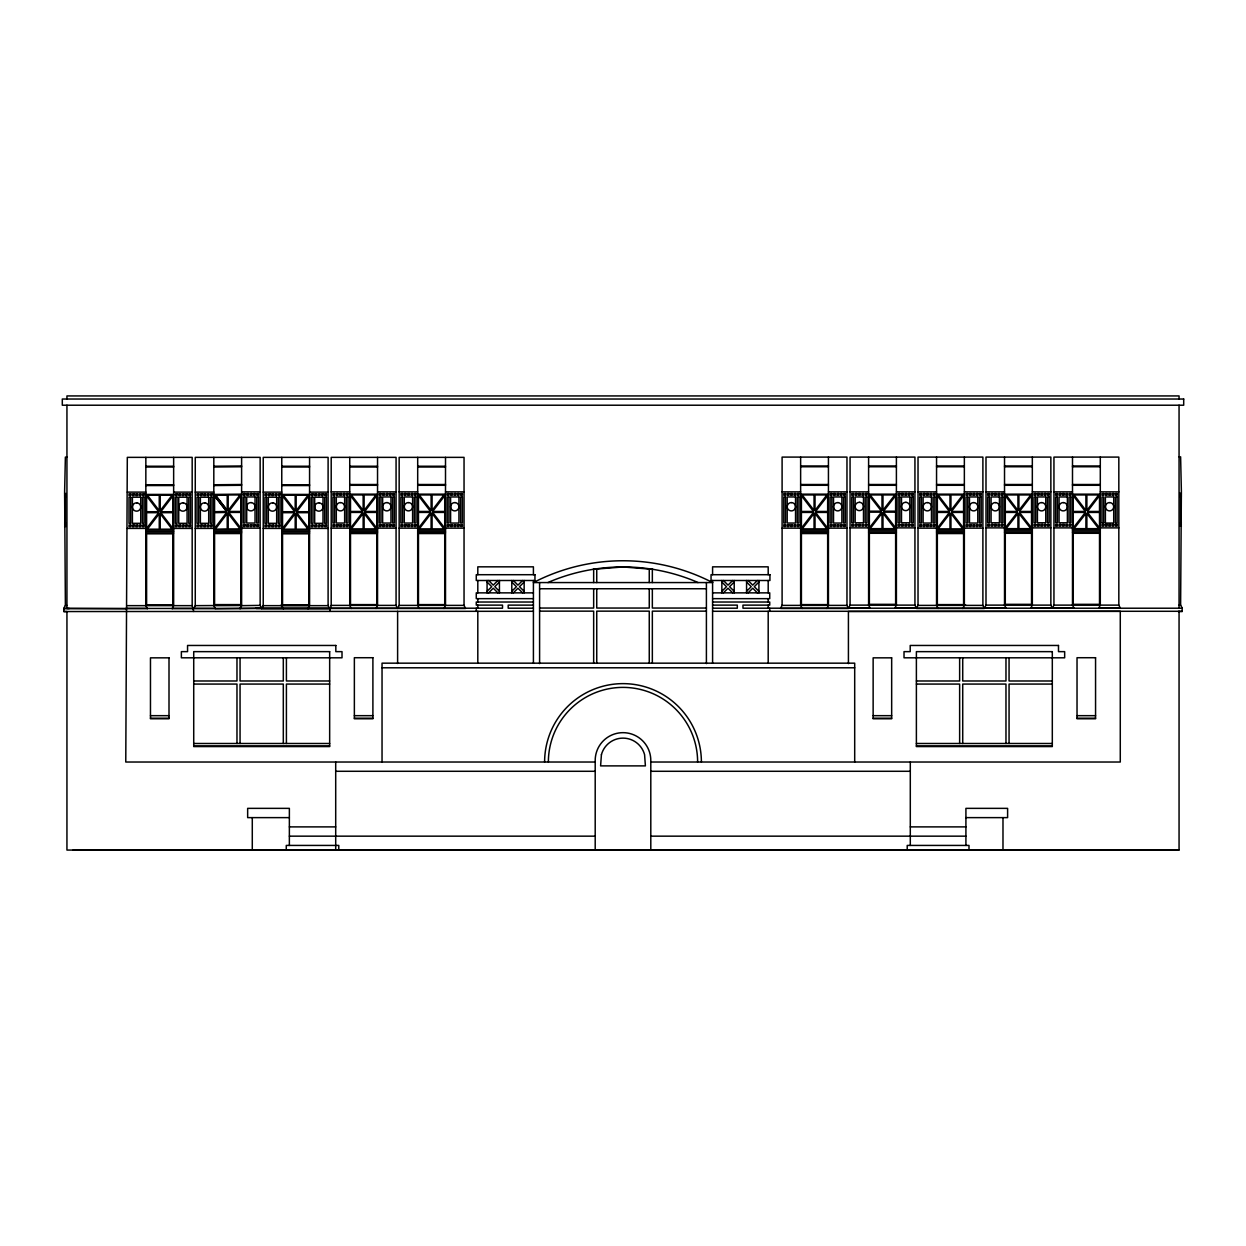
<?xml version="1.0" encoding="UTF-8"?>
<svg xmlns="http://www.w3.org/2000/svg" width="1246" height="1246" viewBox="0 0 1246 1246"><rect width="100%" height="100%" fill="white"/><g stroke="black" fill="none" stroke-linecap="round" stroke-linejoin="round"><path stroke-width="1.5" d="M595.199 762.022L125.768 762.022L127.31 457.36L192.18 457.36L192.18 605.649L193.722 611.475M172.104 608.733L173.646 605.649L173.646 457.36M193.722 608.733L195.264 605.649L195.264 457.36L260.149 457.36L260.149 605.385L261.691 608.469L63.842 608.469L125.768 608.733M213.814 605.385L241.615 605.385L240.057 608.733L241.615 605.649L241.615 457.36M261.691 608.469L263.233 605.385M263.233 605.649L328.103 605.649L328.103 457.36L263.233 457.36L263.233 605.649L261.691 608.733L329.66 608.733L328.103 605.385M308.027 608.733L309.569 605.649L309.569 457.36M256.287 608.469L465.583 608.469L464.042 605.385L464.042 457.36L399.156 457.36L399.156 605.385L397.614 608.469L396.072 605.385L396.072 457.36L331.202 457.36L331.202 605.385L329.66 611.397M375.996 608.469L377.538 605.385L377.538 457.36M443.95 608.469L445.507 605.385L445.507 457.36M782.099 605.12L780.557 608.469L848.51 608.469L846.968 605.385L846.968 457.095L782.099 457.095L782.099 605.385L846.968 605.385M826.892 608.469L828.434 605.385L828.434 457.095M848.51 608.204L850.068 605.12L850.068 457.095L914.938 457.095L914.938 605.12L916.48 608.204M894.862 608.204L896.404 605.12L896.404 457.095M918.022 605.12L916.48 608.469L984.449 608.469L982.892 605.385L982.892 457.095L918.022 457.095L918.022 605.385L982.892 605.385M962.815 608.469L964.357 605.385L964.357 457.095M984.449 608.204L985.991 605.12L985.991 457.095L1050.861 457.095L1050.861 605.12L1052.403 608.204L1053.945 605.12L1053.945 457.095L1118.83 457.095L1118.83 605.12L1120.372 608.204M1030.785 608.204L1032.327 605.12L1032.327 457.095M1098.738 608.204L1100.296 605.12L1100.296 457.095M66.941 457.095L65.384 457.095L64.621 491.859L65.384 605.385L63.842 608.204L63.842 611.552L66.941 611.552L66.941 850.068L1179.059 850.068L1179.059 611.288M487.077 591.305L491.703 586.679L487.077 582.038M497.886 580.496L493.245 585.137L488.619 580.496M488.619 592.862L493.245 588.221L497.886 592.862M499.428 582.038L494.802 586.679L499.428 591.305M511.795 591.305L516.42 586.679L511.795 582.038M522.604 580.496L517.962 585.137L513.336 580.496M513.336 592.862L517.962 588.221L522.604 592.862M524.145 582.038L519.504 586.679L524.145 591.305M721.855 591.305L726.496 586.679L721.855 582.038M732.664 580.496L728.038 585.137L723.396 580.496M723.396 592.862L728.038 588.221L732.664 592.862M734.206 582.038L729.58 586.679L734.206 591.305M746.572 591.305L751.198 586.679L746.572 582.038M757.381 580.496L752.755 585.137L748.114 580.496M748.114 592.862L752.755 588.221L757.381 592.862M758.923 582.038L754.297 586.679L758.923 591.305M547.991 582.567L549.86 581.695A188.738 188.738 0 0 1 696.14 581.695L698.009 582.567M593.08 569.344L623 566.946L652.92 569.344M215.356 495.207L227.224 494.942L227.224 510.408L215.356 495.207L227.224 494.942M226.647 511.452L214.577 511.717L214.577 495.706L226.647 511.452L214.577 495.97M241.615 605.649L260.149 605.385M240.198 608.469L261.551 608.204M213.814 466.238L241.615 465.973M213.814 467.016L241.615 466.752M213.814 484.772L241.615 484.507M213.814 485.551L241.615 485.286M213.814 494.428L241.615 494.164M213.814 529.955L241.615 529.69M213.814 531.497L241.615 531.232M213.814 533.054L241.615 532.79L213.814 532.79M241.615 605.385L195.264 605.649M240.057 608.469L215.356 608.733L213.814 605.649L213.814 457.36M437.642 850.068L1179.059 849.803M1179.059 456.846L1180.616 456.846L1181.379 491.609L1180.616 605.135L1182.158 607.955L1182.158 611.552L1178.264 611.552M800.633 465.973L828.434 465.973M868.602 465.973L896.404 465.973M936.556 465.973L964.357 465.973M1004.525 465.973L1032.327 465.973M1072.495 465.973L1100.296 465.973M145.844 466.238L173.646 466.238M281.767 466.238L309.569 466.238M349.737 466.238L377.538 466.238M417.69 466.238L445.507 466.238M800.633 466.752L828.434 466.752M868.602 466.752L896.404 466.752M936.556 466.752L964.357 466.752M1004.525 466.752L1032.327 466.752M1072.495 466.752L1100.296 466.752M145.844 467.016L173.646 467.016M281.767 467.016L309.569 467.016M349.737 467.016L377.538 467.016M417.69 467.016L445.507 467.016M349.737 484.507L377.538 484.507M417.69 484.507L445.507 484.507M800.633 484.507L828.434 484.507M868.602 484.507L896.404 484.507M936.556 484.507L964.357 484.507M1004.525 484.507L1032.327 484.507M1072.495 484.507L1100.296 484.507M145.844 484.772L173.646 484.772M281.767 484.772L309.569 484.772M349.737 485.286L377.538 485.286M417.69 485.286L445.507 485.286M800.633 485.286L828.434 485.286M868.602 485.286L896.404 485.286M936.556 485.286L964.357 485.286M1004.525 485.286L1032.327 485.286M1072.495 485.286L1100.296 485.286M145.844 485.551L173.646 485.551M281.767 485.551L309.569 485.551M241.615 491.859L260.149 491.859M331.202 491.859L349.737 491.859M377.538 491.859L396.072 491.859M399.156 491.859L417.69 491.859M445.507 491.859L464.042 491.859M782.099 491.859L800.633 491.859M828.434 491.859L846.968 491.859M850.068 491.859L868.602 491.859M896.404 491.859L914.938 491.859M918.022 491.859L936.556 491.859M964.357 491.859L982.892 491.859M985.991 491.859L1004.525 491.859M1032.327 491.859L1050.861 491.859M1053.945 491.859L1072.495 491.859M1100.296 491.859L1118.83 491.859M127.31 492.123L145.844 492.123M173.646 492.123L192.18 492.123M195.264 492.123L213.814 492.123M263.233 492.123L281.767 492.123M309.569 492.123L328.103 492.123M64.621 493.556L66.163 493.556M1179.837 493.307L1181.379 493.307M349.737 494.164L377.538 494.164M417.69 494.164L445.507 494.164M800.633 494.164L828.434 494.164M868.602 494.164L896.404 494.164M936.556 494.164L964.357 494.164M1004.525 494.164L1032.327 494.164M1072.495 494.164L1100.296 494.164M145.844 494.428L173.646 494.428M281.767 494.428L309.569 494.428M1179.837 495.005L1181.379 495.005M64.621 495.254L66.163 495.254M1179.837 496.702L1181.379 496.702M64.621 496.952L66.163 496.952M1101.994 522.79L1103.691 523.055L1103.691 496.952L1101.994 496.952L1101.994 522.79L1103.691 522.79M1179.837 522.806L1181.379 522.806M64.621 523.055L66.163 523.055M1179.837 524.504L1181.379 524.504M64.621 524.753L66.163 524.753M1179.837 526.201L1181.379 526.201M64.621 526.451L66.163 526.451M850.068 527.883L868.602 527.883M896.404 527.883L914.938 527.883M985.991 527.883L1004.525 527.883M1032.327 527.883L1050.861 527.883M1053.945 527.883L1072.495 527.883M1100.296 527.883L1118.83 527.883M241.615 528.148L260.149 528.148M331.202 528.148L349.737 528.148M377.538 528.148L396.072 528.148M399.156 528.148L417.69 528.148M445.507 528.148L464.042 528.148M782.099 528.148L800.633 528.148M828.434 528.148L846.968 528.148M918.022 528.148L936.556 528.148M964.357 528.148L982.892 528.148M127.31 528.413L145.844 528.413M173.646 528.413L192.18 528.413M195.264 528.413L213.814 528.413M263.233 528.413L281.767 528.413M309.569 528.413L328.103 528.413M868.602 529.425L896.404 529.425M1004.525 529.425L1032.327 529.425M1072.495 529.425L1100.296 529.425M349.737 529.69L377.538 529.69M417.69 529.69L445.507 529.69M800.633 529.69L828.434 529.69M936.556 529.69L964.357 529.69M145.844 529.955L173.646 529.955M281.767 529.955L309.569 529.955M868.602 530.967L896.404 530.967M1004.525 530.967L1032.327 530.967M1072.495 530.967L1100.296 530.967M349.737 531.232L377.538 531.232M417.69 531.232L445.507 531.232M800.633 531.232L828.434 531.232M936.556 531.232L964.357 531.232M145.844 531.497L173.646 531.497M281.767 531.497L309.569 531.497M868.602 532.525L896.404 532.525M1004.525 532.525L1032.327 532.525M1072.495 532.525L1100.296 532.525M349.737 532.79L377.538 532.79M417.69 532.79L445.507 532.79M800.633 532.79L828.434 532.79M936.556 532.79L964.357 532.79M145.844 533.054L173.646 533.054M281.767 533.054L309.569 533.054M539.596 588.751L706.404 588.751M533.413 592.862L476.268 592.862L476.268 598.656L533.413 598.656M712.587 592.862L769.732 592.862L769.732 598.656L712.587 598.656M533.413 602.02L476.268 602.02L476.268 605.12L502.512 605.12L502.512 608.204L255.726 608.204M712.587 602.02L769.732 602.02L769.732 605.12L742.974 605.12L742.974 608.204L1182.158 608.219M533.413 605.12L508.197 605.12L508.197 608.204L533.413 608.204M712.587 605.12L737.305 605.12L737.305 608.204L712.587 608.204M850.068 605.12L914.938 605.12M937.101 605.12L965.728 605.12M985.991 605.12L1050.861 605.12M1053.945 605.12L1118.83 605.12M1179.059 605.135L1180.616 605.135M65.384 605.385L66.941 605.385M280.412 605.385L309.024 605.385M331.202 605.385L396.072 605.385M399.156 605.385L464.042 605.385M127.31 605.649L192.18 605.649M848.651 607.939L870.004 607.939M894.986 607.939L916.34 607.939M984.574 607.939L1005.943 607.939M1030.909 607.939L1052.278 607.939M1052.543 607.939L1073.896 607.939M1098.879 607.939L1120.232 607.939M539.596 608.048L593.657 608.048L593.657 588.751M706.404 608.048L652.343 608.048L652.343 588.751M125.893 608.469L147.262 608.469M172.228 608.469L215.215 608.469M539.596 611.147L593.657 611.147L593.657 663.277M706.404 611.147L652.343 611.147L652.343 663.277M63.842 611.552L533.413 611.288M712.587 611.288L1182.158 611.288M382.039 667.794L854.694 667.794M193.722 680.986L236.974 680.986L236.974 657.81M329.66 680.986L286.409 680.986L286.409 657.81M916.386 680.986L959.638 680.986L959.638 657.81M1052.309 680.986L1009.058 680.986L1009.058 657.81M193.722 684.07L236.974 684.07L236.974 743.488M329.66 684.07L286.409 684.07L286.409 743.488M916.386 684.07L959.638 684.07L959.638 743.488M1052.309 684.07L1009.058 684.07L1009.058 743.488M150.47 715.671L169.004 715.671M354.362 715.671L372.897 715.671M873.135 715.671L891.669 715.671M1077.027 715.671L1095.561 715.671M150.47 718.194L169.004 718.194M354.362 718.194L372.897 718.194M873.135 718.194L891.669 718.194M1077.027 718.194L1095.561 718.194M193.722 743.488L329.66 743.488M916.386 743.488L1052.309 743.488M193.722 745.996L329.66 745.996M916.386 745.996L1052.309 745.996M650.801 762.022L1120.279 762.022L1120.279 611.35L848.417 611.521L848.417 663.62M335.704 771.29L595.199 771.29M650.801 771.29L910.296 771.29M289.368 817.625L247.658 817.625L247.658 808.358L289.368 808.358L289.368 845.427M965.915 817.625L1007.609 817.625L1007.609 808.358L965.915 808.358L965.915 845.427M289.368 826.892L335.704 826.892M910.296 826.892L965.915 826.892M289.368 836.159L595.199 836.159M650.801 836.159L965.915 836.159M73.109 850.068L595.199 849.803M69.293 608.5L66.941 608.469L66.941 405.215M215.356 494.942L227.224 510.408M1074.036 608.204L1072.495 605.12L1072.495 457.095M1006.067 608.204L1004.525 605.12L1004.525 457.095M938.098 608.469L936.556 605.385L936.556 457.095M870.144 608.204L868.602 605.12L868.602 457.095M802.175 608.469L800.633 605.385L800.633 457.095M419.248 608.469L417.69 605.385L417.69 457.36M351.279 608.469L349.737 605.385L349.737 457.36M283.309 608.733L281.767 605.649L281.767 457.36M147.386 608.733L145.844 605.649L145.844 457.36M1180.616 496.702L1180.616 522.806M1179.059 399.031L1179.059 395.932L66.941 395.932L66.941 399.031M1179.059 405.215L1179.059 608.219M1005.974 657.81L1005.974 680.986L962.722 680.986L962.722 657.81M1005.974 743.488L1005.974 684.07L962.722 684.07L962.722 743.488M1002.983 817.625L1002.983 849.803M968.999 849.803L968.999 845.427L907.213 845.427L907.213 849.803M910.296 762.022L910.296 845.427M854.694 762.022L854.694 663.168L382.039 663.168L382.039 762.022M769.732 608.204L769.732 611.288M768.19 574.702L768.19 566.837L712.587 566.837L712.587 574.702M768.19 580.496L768.19 592.862M768.19 598.656L768.19 602.02M768.19 605.12L768.19 608.204M768.19 611.288L768.19 663.355M758.923 580.496L758.923 592.862M746.572 580.496L746.572 592.862M734.206 580.496L734.206 592.862M721.855 580.496L721.855 592.862M712.587 580.496L712.587 663.355M706.404 582.567L706.404 663.604M652.343 569.266L652.343 582.567M650.801 850.068L650.801 760.465A27.801 27.801 0 0 0 623 732.664A27.801 27.801 0 0 0 595.199 760.465L595.199 850.068M649.259 568.892L649.259 582.567M649.259 588.751L649.259 608.048L596.741 608.048L596.741 588.751M649.259 663.277L649.259 611.147L596.741 611.147L596.741 663.277M596.741 568.892L596.741 582.567M593.657 569.266L593.657 582.567M539.596 582.567L539.596 663.604M533.413 574.702L533.413 566.837L477.81 566.837L477.81 574.702M533.413 580.496L533.413 663.355M524.145 580.496L524.145 592.862M511.795 580.496L511.795 592.862M499.428 580.496L499.428 592.862M487.077 580.496L487.077 592.862M477.81 580.496L477.81 592.862M477.81 598.656L477.81 602.02M477.81 605.12L477.81 608.204M477.81 611.288L477.81 663.355M476.268 608.204L476.268 611.288M397.614 611.35L397.614 663.495M338.787 850.068L338.787 845.427L286.269 845.427L286.269 850.068M335.704 762.022L335.704 850.068M283.309 657.81L283.309 680.986L240.057 680.986L240.057 657.81M283.309 743.488L283.309 684.07L240.057 684.07L240.057 743.488M252.284 817.625L252.284 850.068M65.384 496.952L65.384 523.055M548.38 762.022A74.62 74.62 0 0 1 623 687.387A74.62 74.62 0 0 1 697.62 762.022M544.611 762.022A78.389 78.389 0 0 1 623 683.633A78.389 78.389 0 0 1 701.389 762.022M601.413 754.687L600.603 765.885L645.397 765.885L644.587 754.687A22.35 22.35 0 0 0 601.413 754.687M227.224 513.445L215.356 529.192L227.224 528.927L227.224 513.445M226.647 512.418L214.577 528.413L214.577 512.682L226.647 512.418M158.694 512.682L146.607 528.413L146.607 512.682L158.694 512.682M172.104 495.207L160.22 510.673L160.22 495.207L172.104 495.207M159.254 513.71L147.386 529.192L159.254 529.192L159.254 513.71M172.867 495.97L160.796 511.717L172.867 511.717L172.867 495.97M240.057 494.942L228.189 510.408L228.189 494.942L240.057 494.942M240.836 495.706L228.766 511.452L240.836 511.452L240.836 495.706M294.617 512.682L282.546 528.413L282.546 512.682L294.617 512.682M308.027 495.207L296.159 510.673L296.159 495.207L308.027 495.207M295.193 513.71L283.309 529.192L295.193 529.192L295.193 513.71M308.806 495.97L296.719 511.717L308.806 511.717L308.806 495.97M362.586 512.418L350.5 528.148L350.5 512.418L362.586 512.418M375.996 494.942L364.112 510.408L364.112 494.942L375.996 494.942M363.147 513.445L351.279 528.927L363.147 528.927L363.147 513.445M376.759 495.706L364.689 511.452L376.759 511.452L376.759 495.706M430.54 512.418L418.469 528.148L418.469 512.418L430.54 512.418M443.95 494.942L432.082 510.408L432.082 494.942L443.95 494.942M431.116 513.445L419.248 528.927L431.116 528.927L431.116 513.445M444.729 495.706L432.658 511.452L444.729 511.452L444.729 495.706M813.482 512.418L801.412 528.148L801.412 512.418L813.482 512.418M826.892 494.942L815.024 510.408L815.024 494.942L826.892 494.942M814.059 513.445L802.175 528.927L814.059 528.927L814.059 513.445M827.656 495.706L815.585 511.452L827.656 511.452L827.656 495.706M881.452 512.153L869.365 527.883L869.365 512.153L881.452 512.153M882.012 513.181L870.144 528.662L882.012 528.662L882.012 513.181M949.405 512.418L937.335 528.148L937.335 512.418L949.405 512.418M962.815 494.942L950.947 510.408L950.947 494.942L962.815 494.942M949.982 513.445L938.098 528.927L949.982 528.927L949.982 513.445M963.594 495.706L951.508 511.452L963.594 511.452L963.594 495.706M1030.785 494.942L1018.901 510.408L1018.901 494.942L1030.785 494.942M1031.548 495.706L1019.477 511.452L1031.548 511.452L1031.548 495.706M1098.738 494.942L1086.87 510.408L1086.87 494.942L1098.738 494.942M1099.517 495.706L1087.447 511.452L1099.517 511.452L1099.517 495.706M894.862 494.942L882.978 510.144L882.978 494.942L894.862 494.942M895.625 495.706L883.554 511.187L895.625 511.187L895.625 495.706M1017.375 512.418L1005.288 527.883L1005.288 512.418L1017.375 512.418M1017.935 513.445L1006.067 528.662L1017.935 528.662L1017.935 513.445M1085.328 512.418L1073.258 527.883L1073.258 512.418L1085.328 512.418M1085.905 513.445L1074.036 528.662L1085.905 528.662L1085.905 513.445M136.858 502.854L135.767 502.932A4.159 4.159 0 0 0 132.434 506.717L132.497 507.807A4.159 4.159 0 0 0 136.297 511.14L137.372 511.078A4.159 4.159 0 0 0 140.72 507.278L140.642 506.203A4.159 4.159 0 0 0 136.858 502.854M183.193 502.854L182.118 502.932A4.159 4.159 0 0 0 178.77 506.717L178.848 507.807A4.159 4.159 0 0 0 182.632 511.14L183.707 511.078A4.159 4.159 0 0 0 187.056 507.278L186.993 506.203A4.159 4.159 0 0 0 183.193 502.854M204.811 502.854L203.737 502.932A4.159 4.159 0 0 0 200.404 506.717L200.466 507.807A4.159 4.159 0 0 0 204.251 511.14L205.341 511.078A4.159 4.159 0 0 0 208.674 507.278L208.612 506.203A4.159 4.159 0 0 0 204.811 502.854M251.162 502.59L250.072 502.668A4.159 4.159 0 0 0 246.739 506.452L246.801 507.543A4.159 4.159 0 0 0 250.602 510.876L251.676 510.813A4.159 4.159 0 0 0 255.025 507.013L254.947 505.938A4.159 4.159 0 0 0 251.162 502.59M272.781 502.854L271.706 502.932A4.159 4.159 0 0 0 268.357 506.717L268.435 507.807A4.159 4.159 0 0 0 272.22 511.14L273.31 511.078A4.159 4.159 0 0 0 276.643 507.278L276.581 506.203A4.159 4.159 0 0 0 272.781 502.854M319.116 502.854L318.041 502.932A4.159 4.159 0 0 0 314.693 506.717L314.771 507.807A4.159 4.159 0 0 0 318.555 511.14L319.646 511.078A4.159 4.159 0 0 0 322.979 507.278L322.916 506.203A4.159 4.159 0 0 0 319.116 502.854M340.75 502.59L339.66 502.668A4.159 4.159 0 0 0 336.327 506.452L336.389 507.543A4.159 4.159 0 0 0 340.189 510.876L341.264 510.813A4.159 4.159 0 0 0 344.612 507.013L344.535 505.938A4.159 4.159 0 0 0 340.75 502.59M387.085 502.59L386.011 502.668A4.159 4.159 0 0 0 382.662 506.452L382.724 507.543A4.159 4.159 0 0 0 386.525 510.876L387.599 510.813A4.159 4.159 0 0 0 390.948 507.013L390.87 505.938A4.159 4.159 0 0 0 387.085 502.59M408.704 502.59L407.629 502.668A4.159 4.159 0 0 0 404.28 506.452L404.358 507.543A4.159 4.159 0 0 0 408.143 510.876L409.233 510.813A4.159 4.159 0 0 0 412.566 507.013L412.504 505.938A4.159 4.159 0 0 0 408.704 502.59M455.055 502.59L453.965 502.668A4.159 4.159 0 0 0 450.631 506.452L450.694 507.543A4.159 4.159 0 0 0 454.494 510.876L455.569 510.813A4.159 4.159 0 0 0 458.917 507.013L458.84 505.938A4.159 4.159 0 0 0 455.055 502.59M791.646 502.59L790.556 502.668A4.159 4.159 0 0 0 787.223 506.452L787.285 507.543A4.159 4.159 0 0 0 791.085 510.876L792.16 510.813A4.159 4.159 0 0 0 795.509 507.013L795.431 505.938A4.159 4.159 0 0 0 791.646 502.59M837.982 502.59L836.907 502.668A4.159 4.159 0 0 0 833.558 506.452L833.636 507.543A4.159 4.159 0 0 0 837.421 510.876L838.511 510.813A4.159 4.159 0 0 0 841.844 507.013L841.782 505.938A4.159 4.159 0 0 0 837.982 502.59M859.615 502.325L858.525 502.403A4.159 4.159 0 0 0 855.192 506.188L855.254 507.278A4.159 4.159 0 0 0 859.055 510.611L860.129 510.549A4.159 4.159 0 0 0 863.462 506.748L863.4 505.674A4.159 4.159 0 0 0 859.615 502.325M905.951 502.325L904.861 502.403A4.159 4.159 0 0 0 901.528 506.188L901.59 507.278A4.159 4.159 0 0 0 905.39 510.611L906.465 510.549A4.159 4.159 0 0 0 909.814 506.748L909.736 505.674A4.159 4.159 0 0 0 905.951 502.325M927.569 502.59L926.494 502.668A4.159 4.159 0 0 0 923.146 506.452L923.224 507.543A4.159 4.159 0 0 0 927.008 510.876L928.099 510.813A4.159 4.159 0 0 0 931.432 507.013L931.369 505.938A4.159 4.159 0 0 0 927.569 502.59M973.905 502.59L972.83 502.668A4.159 4.159 0 0 0 969.481 506.452L969.559 507.543A4.159 4.159 0 0 0 973.344 510.876L974.434 510.813A4.159 4.159 0 0 0 977.767 507.013L977.705 505.938A4.159 4.159 0 0 0 973.905 502.59M995.538 502.59L994.448 502.668A4.159 4.159 0 0 0 991.115 506.452L991.177 507.543A4.159 4.159 0 0 0 994.978 510.876L996.052 510.813A4.159 4.159 0 0 0 999.401 507.013L999.323 505.938A4.159 4.159 0 0 0 995.538 502.59M1041.874 502.59L1040.799 502.668A4.159 4.159 0 0 0 1037.451 506.452L1037.529 507.543A4.159 4.159 0 0 0 1041.313 510.876L1042.388 510.813A4.159 4.159 0 0 0 1045.737 507.013L1045.674 505.938A4.159 4.159 0 0 0 1041.874 502.59M1063.492 502.59L1062.417 502.668A4.159 4.159 0 0 0 1059.084 506.452L1059.147 507.543A4.159 4.159 0 0 0 1062.931 510.876L1064.022 510.813A4.159 4.159 0 0 0 1067.355 507.013L1067.292 505.938A4.159 4.159 0 0 0 1063.492 502.59M1109.843 502.59L1108.753 502.668A4.159 4.159 0 0 0 1105.42 506.452L1105.482 507.543A4.159 4.159 0 0 0 1109.283 510.876L1110.357 510.813A4.159 4.159 0 0 0 1113.706 507.013L1113.628 505.938A4.159 4.159 0 0 0 1109.843 502.59M1183.7 399.031L62.3 399.031L62.3 405.215L1183.7 405.215L1183.7 399.031M245.01 493.556L243.313 493.556L243.313 495.254L245.01 495.254L245.01 493.556M248.406 493.556L246.708 493.556L246.708 495.254L248.406 495.254L248.406 493.556M251.801 493.556L250.103 493.556L250.103 495.254L251.801 495.254L251.801 493.556M255.041 493.556L253.499 493.556L253.499 495.254L255.041 495.254L255.041 493.556M258.452 493.556L256.754 493.556L256.754 495.254L258.452 495.254L258.452 493.556M334.598 493.556L332.9 493.556L332.9 495.254L334.598 495.254L334.598 493.556M337.993 493.556L336.295 493.556L336.295 495.254L337.993 495.254L337.993 493.556M341.388 493.556L339.691 493.556L339.691 495.254L341.388 495.254L341.388 493.556M344.644 493.556L343.086 493.556L343.086 495.254L344.644 495.254L344.644 493.556M348.039 493.556L346.341 493.556L346.341 495.254L348.039 495.254L348.039 493.556M380.933 493.556L379.236 493.556L379.236 495.254L380.933 495.254L380.933 493.556M384.329 493.556L382.631 493.556L382.631 495.254L384.329 495.254L384.329 493.556M387.724 493.556L386.026 493.556L386.026 495.254L387.724 495.254L387.724 493.556M390.979 493.556L389.437 493.556L389.437 495.254L390.979 495.254L390.979 493.556M394.375 493.556L392.677 493.556L392.677 495.254L394.375 495.254L394.375 493.556M402.567 493.556L400.854 493.556L400.854 495.254L402.567 495.254L402.567 493.556M405.962 493.556L404.265 493.556L404.265 495.254L405.962 495.254L405.962 493.556M409.358 493.556L407.66 493.556L407.66 495.254L409.358 495.254L409.358 493.556M412.597 493.556L411.055 493.556L411.055 495.254L412.597 495.254L412.597 493.556M415.993 493.556L414.295 493.556L414.295 495.254L415.993 495.254L415.993 493.556M448.903 493.556L447.205 493.556L447.205 495.254L448.903 495.254L448.903 493.556M452.298 493.556L450.6 493.556L450.6 495.254L452.298 495.254L452.298 493.556M455.693 493.556L453.996 493.556L453.996 495.254L455.693 495.254L455.693 493.556M458.933 493.556L457.391 493.556L457.391 495.254L458.933 495.254L458.933 493.556M462.344 493.556L460.631 493.556L460.631 495.254L462.344 495.254L462.344 493.556M785.494 493.556L783.796 493.556L783.796 495.254L785.494 495.254L785.494 493.556M788.889 493.556L787.192 493.556L787.192 495.254L788.889 495.254L788.889 493.556M792.285 493.556L790.587 493.556L790.587 495.254L792.285 495.254L792.285 493.556M795.54 493.556L793.998 493.556L793.998 495.254L795.54 495.254L795.54 493.556M798.935 493.556L797.238 493.556L797.238 495.254L798.935 495.254L798.935 493.556M831.83 493.556L830.132 493.556L830.132 495.254L831.83 495.254L831.83 493.556M835.225 493.556L833.527 493.556L833.527 495.254L835.225 495.254L835.225 493.556M838.636 493.556L836.938 493.556L836.938 495.254L838.636 495.254L838.636 493.556M841.875 493.556L840.334 493.556L840.334 495.254L841.875 495.254L841.875 493.556M845.271 493.556L843.573 493.556L843.573 495.254L845.271 495.254L845.271 493.556M853.463 493.556L851.766 493.556L851.766 495.254L853.463 495.254L853.463 493.556M856.859 493.556L855.161 493.556L855.161 495.254L856.859 495.254L856.859 493.556M860.254 493.556L858.556 493.556L858.556 495.254L860.254 495.254L860.254 493.556M863.494 493.556L861.952 493.556L861.952 495.254L863.494 495.254L863.494 493.556M866.905 493.556L865.191 493.556L865.191 495.254L866.905 495.254L866.905 493.556M899.799 493.556L898.101 493.556L898.101 495.254L899.799 495.254L899.799 493.556M903.194 493.556L901.497 493.556L901.497 495.254L903.194 495.254L903.194 493.556M906.59 493.556L904.892 493.556L904.892 495.254L906.59 495.254L906.59 493.556M909.845 493.556L908.287 493.556L908.287 495.254L909.845 495.254L909.845 493.556M913.24 493.556L911.542 493.556L911.542 495.254L913.24 495.254L913.24 493.556M921.417 493.556L919.719 493.556L919.719 495.254L921.417 495.254L921.417 493.556M924.828 493.556L923.115 493.556L923.115 495.254L924.828 495.254L924.828 493.556M928.223 493.556L926.526 493.556L926.526 495.254L928.223 495.254L928.223 493.556M931.463 493.556L929.921 493.556L929.921 495.254L931.463 495.254L931.463 493.556M934.858 493.556L933.161 493.556L933.161 495.254L934.858 495.254L934.858 493.556M967.768 493.556L966.055 493.556L966.055 495.254L967.768 495.254L967.768 493.556M971.164 493.556L969.466 493.556L969.466 495.254L971.164 495.254L971.164 493.556M974.559 493.556L972.861 493.556L972.861 495.254L974.559 495.254L974.559 493.556M977.798 493.556L976.257 493.556L976.257 495.254L977.798 495.254L977.798 493.556M981.194 493.556L979.496 493.556L979.496 495.254L981.194 495.254L981.194 493.556M989.386 493.556L987.689 493.556L987.689 495.254L989.386 495.254L989.386 493.556M992.782 493.556L991.084 493.556L991.084 495.254L992.782 495.254L992.782 493.556M996.177 493.556L994.479 493.556L994.479 495.254L996.177 495.254L996.177 493.556M999.432 493.556L997.875 493.556L997.875 495.254L999.432 495.254L999.432 493.556M1002.828 493.556L1001.13 493.556L1001.13 495.254L1002.828 495.254L1002.828 493.556M1035.722 493.556L1034.024 493.556L1034.024 495.254L1035.722 495.254L1035.722 493.556M1039.117 493.556L1037.42 493.556L1037.42 495.254L1039.117 495.254L1039.117 493.556M1042.528 493.556L1040.815 493.556L1040.815 495.254L1042.528 495.254L1042.528 493.556M1045.768 493.556L1044.226 493.556L1044.226 495.254L1045.768 495.254L1045.768 493.556M1049.163 493.556L1047.465 493.556L1047.465 495.254L1049.163 495.254L1049.163 493.556M1057.356 493.556L1055.658 493.556L1055.658 495.254L1057.356 495.254L1057.356 493.556M1060.751 493.556L1059.053 493.556L1059.053 495.254L1060.751 495.254L1060.751 493.556M1064.146 493.556L1062.449 493.556L1062.449 495.254L1064.146 495.254L1064.146 493.556M1067.386 493.556L1065.844 493.556L1065.844 495.254L1067.386 495.254L1067.386 493.556M1070.781 493.556L1069.084 493.556L1069.084 495.254L1070.781 495.254L1070.781 493.556M1103.691 493.556L1101.994 493.556L1101.994 495.254L1103.691 495.254L1103.691 493.556M1107.087 493.556L1105.389 493.556L1105.389 495.254L1107.087 495.254L1107.087 493.556M1110.482 493.556L1108.784 493.556L1108.784 495.254L1110.482 495.254L1110.482 493.556M1113.722 493.556L1112.18 493.556L1112.18 495.254L1113.722 495.254L1113.722 493.556M1117.132 493.556L1115.435 493.556L1115.435 495.254L1117.132 495.254L1117.132 493.556M130.705 493.821L129.008 493.821L129.008 495.519L130.705 495.519L130.705 493.821M134.101 493.821L132.403 493.821L132.403 495.519L134.101 495.519L134.101 493.821M137.496 493.821L135.798 493.821L135.798 495.519L137.496 495.519L137.496 493.821M140.751 493.821L139.194 493.821L139.194 495.519L140.751 495.519L140.751 493.821M144.147 493.821L142.449 493.821L142.449 495.519L144.147 495.519L144.147 493.821M177.041 493.821L175.343 493.821L175.343 495.519L177.041 495.519L177.041 493.821M180.436 493.821L178.739 493.821L178.739 495.519L180.436 495.519L180.436 493.821M183.847 493.821L182.134 493.821L182.134 495.519L183.847 495.519L183.847 493.821M187.087 493.821L185.545 493.821L185.545 495.519L187.087 495.519L187.087 493.821M190.482 493.821L188.785 493.821L188.785 495.519L190.482 495.519L190.482 493.821M198.675 493.821L196.977 493.821L196.977 495.519L198.675 495.519L198.675 493.821M202.07 493.821L200.372 493.821L200.372 495.519L202.07 495.519L202.07 493.821M205.465 493.821L203.768 493.821L203.768 495.519L205.465 495.519L205.465 493.821M208.705 493.821L207.163 493.821L207.163 495.519L208.705 495.519L208.705 493.821M212.1 493.821L210.403 493.821L210.403 495.519L212.1 495.519L212.1 493.821M266.628 493.821L264.931 493.821L264.931 495.519L266.628 495.519L266.628 493.821M270.024 493.821L268.326 493.821L268.326 495.519L270.024 495.519L270.024 493.821M273.435 493.821L271.737 493.821L271.737 495.519L273.435 495.519L273.435 493.821M276.674 493.821L275.132 493.821L275.132 495.519L276.674 495.519L276.674 493.821M280.07 493.821L278.372 493.821L278.372 495.519L280.07 495.519L280.07 493.821M312.964 493.821L311.266 493.821L311.266 495.519L312.964 495.519L312.964 493.821M316.375 493.821L314.677 493.821L314.677 495.519L316.375 495.519L316.375 493.821M319.77 493.821L318.073 493.821L318.073 495.519L319.77 495.519L319.77 493.821M323.01 493.821L321.468 493.821L321.468 495.519L323.01 495.519L323.01 493.821M326.405 493.821L324.708 493.821L324.708 495.519L326.405 495.519L326.405 493.821M363.147 494.942L351.279 494.942L363.147 510.408L363.147 494.942M431.116 494.942L419.248 494.942L431.116 510.408L431.116 494.942M814.059 494.942L802.175 494.942L814.059 510.408L814.059 494.942M882.012 494.942L870.144 494.942L882.012 510.144L882.012 494.942M949.982 494.942L938.098 494.942L949.982 510.408L949.982 494.942M1017.935 494.942L1006.067 494.942L1017.935 510.408L1017.935 494.942M1085.905 494.942L1074.036 494.942L1085.905 510.408L1085.905 494.942M159.254 495.207L147.386 495.207L159.254 510.673L159.254 495.207M295.193 495.207L283.309 495.207L295.193 510.673L295.193 495.207M245.01 496.952L243.313 496.952L243.313 523.055L245.01 523.055L245.01 496.952M255.041 496.952L246.708 496.952L246.708 523.055L255.041 523.055L255.041 496.952M258.452 496.952L256.754 496.952L256.754 523.055L258.452 523.055L258.452 496.952M334.598 496.952L332.9 496.952L332.9 523.055L334.598 523.055L334.598 496.952M344.644 496.952L336.295 496.952L336.295 523.055L344.644 523.055L344.644 496.952M348.039 496.952L346.341 496.952L346.341 523.055L348.039 523.055L348.039 496.952M380.933 496.952L379.236 496.952L379.236 523.055L380.933 523.055L380.933 496.952M390.979 496.952L382.631 496.952L382.631 523.055L390.979 523.055L390.979 496.952M394.375 496.952L392.677 496.952L392.677 523.055L394.375 523.055L394.375 496.952M402.567 496.952L400.854 496.952L400.854 523.055L402.567 523.055L402.567 496.952M412.597 496.952L404.265 496.952L404.265 523.055L412.597 523.055L412.597 496.952M415.993 496.952L414.295 496.952L414.295 523.055L415.993 523.055L415.993 496.952M448.903 496.952L447.205 496.952L447.205 523.055L448.903 523.055L448.903 496.952M458.933 496.952L450.6 496.952L450.6 523.055L458.933 523.055L458.933 496.952M462.344 496.952L460.631 496.952L460.631 523.055L462.344 523.055L462.344 496.952M785.494 496.952L783.796 496.952L783.796 523.055L785.494 523.055L785.494 496.952M795.54 496.952L787.192 496.952L787.192 523.055L795.54 523.055L795.54 496.952M798.935 496.952L797.238 496.952L797.238 523.055L798.935 523.055L798.935 496.952M831.83 496.952L830.132 496.952L830.132 523.055L831.83 523.055L831.83 496.952M841.875 496.952L833.527 496.952L833.527 523.055L841.875 523.055L841.875 496.952M845.271 496.952L843.573 496.952L843.573 523.055L845.271 523.055L845.271 496.952M853.463 496.952L851.766 496.952L851.766 522.79L853.463 522.79L853.463 496.952M863.494 496.952L855.161 496.952L855.161 522.79L863.494 522.79L863.494 496.952M866.905 496.952L865.191 496.952L865.191 522.79L866.905 522.79L866.905 496.952M899.799 496.952L898.101 496.952L898.101 522.79L899.799 522.79L899.799 496.952M909.845 496.952L901.497 496.952L901.497 522.79L909.845 522.79L909.845 496.952M913.24 496.952L911.542 496.952L911.542 522.79L913.24 522.79L913.24 496.952M921.417 496.952L919.719 496.952L919.719 523.055L921.417 523.055L921.417 496.952M931.463 496.952L923.115 496.952L923.115 523.055L931.463 523.055L931.463 496.952M934.858 496.952L933.161 496.952L933.161 523.055L934.858 523.055L934.858 496.952M967.768 496.952L966.055 496.952L966.055 523.055L967.768 523.055L967.768 496.952M977.798 496.952L969.466 496.952L969.466 523.055L977.798 523.055L977.798 496.952M981.194 496.952L979.496 496.952L979.496 523.055L981.194 523.055L981.194 496.952M989.386 496.952L987.689 496.952L987.689 522.79L989.386 522.79L989.386 496.952M999.432 496.952L991.084 496.952L991.084 522.79L999.432 522.79L999.432 496.952M1002.828 496.952L1001.13 496.952L1001.13 522.79L1002.828 522.79L1002.828 496.952M1035.722 496.952L1034.024 496.952L1034.024 522.79L1035.722 522.79L1035.722 496.952M1045.768 496.952L1037.42 496.952L1037.42 522.79L1045.768 522.79L1045.768 496.952M1049.163 496.952L1047.465 496.952L1047.465 522.79L1049.163 522.79L1049.163 496.952M1057.356 496.952L1055.658 496.952L1055.658 522.79L1057.356 522.79L1057.356 496.952M1067.386 496.952L1059.053 496.952L1059.053 522.79L1067.386 522.79L1067.386 496.952M1070.781 496.952L1069.084 496.952L1069.084 522.79L1070.781 522.79L1070.781 496.952M1113.722 496.952L1105.389 496.952L1105.389 523.055L1113.722 523.055L1113.722 496.952M1117.132 496.952L1115.435 496.952L1115.435 523.055L1117.132 523.055L1117.132 496.952M130.705 497.216L129.008 497.216L129.008 523.32L130.705 523.32L130.705 497.216M140.751 497.216L132.403 497.216L132.403 523.32L140.751 523.32L140.751 497.216M144.147 497.216L142.449 497.216L142.449 523.32L144.147 523.32L144.147 497.216M177.041 497.216L175.343 497.216L175.343 523.32L177.041 523.32L177.041 497.216M187.087 497.216L178.739 497.216L178.739 523.32L187.087 523.32L187.087 497.216M190.482 497.216L188.785 497.216L188.785 523.32L190.482 523.32L190.482 497.216M198.675 497.216L196.977 497.216L196.977 523.32L198.675 523.32L198.675 497.216M208.705 497.216L200.372 497.216L200.372 523.32L208.705 523.32L208.705 497.216M212.1 497.216L210.403 497.216L210.403 523.32L212.1 523.32L212.1 497.216M266.628 497.216L264.931 497.216L264.931 523.32L266.628 523.32L266.628 497.216M276.674 497.216L268.326 497.216L268.326 523.32L276.674 523.32L276.674 497.216M280.07 497.216L278.372 497.216L278.372 523.32L280.07 523.32L280.07 497.216M312.964 497.216L311.266 497.216L311.266 523.32L312.964 523.32L312.964 497.216M323.01 497.216L314.677 497.216L314.677 523.32L323.01 523.32L323.01 497.216M326.405 497.216L324.708 497.216L324.708 523.32L326.405 523.32L326.405 497.216M881.452 511.187L869.365 511.187L869.365 495.706L881.452 511.187M362.586 511.452L350.5 511.452L350.5 495.706L362.586 511.452M430.54 511.452L418.469 511.452L418.469 495.706L430.54 511.452M813.482 511.452L801.412 511.452L801.412 495.706L813.482 511.452M949.405 511.452L937.335 511.452L937.335 495.706L949.405 511.452M1017.375 511.452L1005.288 511.452L1005.288 495.706L1017.375 511.452M1085.328 511.452L1073.258 511.452L1073.258 495.706L1085.328 511.452M158.694 511.717L146.607 511.717L146.607 495.97L158.694 511.717M294.617 511.717L282.546 511.717L282.546 495.97L294.617 511.717M895.625 512.153L883.554 512.153L895.625 527.883L895.625 512.153M240.836 512.418L228.766 512.418L240.836 528.148L240.836 512.418M376.759 512.418L364.689 512.418L376.759 528.148L376.759 512.418M444.729 512.418L432.658 512.418L444.729 528.148L444.729 512.418M827.656 512.418L815.585 512.418L827.656 528.148L827.656 512.418M963.594 512.418L951.508 512.418L963.594 528.148L963.594 512.418M1031.548 512.418L1019.477 512.418L1031.548 527.883L1031.548 512.418M1099.517 512.418L1087.447 512.418L1099.517 527.883L1099.517 512.418M172.867 512.682L160.796 512.682L172.867 528.413L172.867 512.682M308.806 512.682L296.719 512.682L308.806 528.413L308.806 512.682M853.463 524.488L851.766 524.488L851.766 526.186L853.463 526.186L853.463 524.488M856.859 524.488L855.161 524.488L855.161 526.186L856.859 526.186L856.859 524.488M860.254 524.488L858.556 524.488L858.556 526.186L860.254 526.186L860.254 524.488M863.494 524.488L861.952 524.488L861.952 526.186L863.494 526.186L863.494 524.488M866.905 524.488L865.191 524.488L865.191 526.186L866.905 526.186L866.905 524.488M899.799 524.488L898.101 524.488L898.101 526.186L899.799 526.186L899.799 524.488M903.194 524.488L901.497 524.488L901.497 526.186L903.194 526.186L903.194 524.488M906.59 524.488L904.892 524.488L904.892 526.186L906.59 526.186L906.59 524.488M909.845 524.488L908.287 524.488L908.287 526.186L909.845 526.186L909.845 524.488M913.24 524.488L911.542 524.488L911.542 526.186L913.24 526.186L913.24 524.488M989.386 524.488L987.689 524.488L987.689 526.186L989.386 526.186L989.386 524.488M992.782 524.488L991.084 524.488L991.084 526.186L992.782 526.186L992.782 524.488M996.177 524.488L994.479 524.488L994.479 526.186L996.177 526.186L996.177 524.488M999.432 524.488L997.875 524.488L997.875 526.186L999.432 526.186L999.432 524.488M1002.828 524.488L1001.13 524.488L1001.13 526.186L1002.828 526.186L1002.828 524.488M1035.722 524.488L1034.024 524.488L1034.024 526.186L1035.722 526.186L1035.722 524.488M1039.117 524.488L1037.42 524.488L1037.42 526.186L1039.117 526.186L1039.117 524.488M1042.528 524.488L1040.815 524.488L1040.815 526.186L1042.528 526.186L1042.528 524.488M1045.768 524.488L1044.226 524.488L1044.226 526.186L1045.768 526.186L1045.768 524.488M1049.163 524.488L1047.465 524.488L1047.465 526.186L1049.163 526.186L1049.163 524.488M1057.356 524.488L1055.658 524.488L1055.658 526.186L1057.356 526.186L1057.356 524.488M1060.751 524.488L1059.053 524.488L1059.053 526.186L1060.751 526.186L1060.751 524.488M1064.146 524.488L1062.449 524.488L1062.449 526.186L1064.146 526.186L1064.146 524.488M1067.386 524.488L1065.844 524.488L1065.844 526.186L1067.386 526.186L1067.386 524.488M1070.781 524.488L1069.084 524.488L1069.084 526.186L1070.781 526.186L1070.781 524.488M1103.691 524.488L1101.994 524.488L1101.994 526.186L1103.691 526.186L1103.691 524.488M1107.087 524.488L1105.389 524.488L1105.389 526.186L1107.087 526.186L1107.087 524.488M1110.482 524.488L1108.784 524.488L1108.784 526.186L1110.482 526.186L1110.482 524.488M1113.722 524.488L1112.18 524.488L1112.18 526.186L1113.722 526.186L1113.722 524.488M1117.132 524.488L1115.435 524.488L1115.435 526.186L1117.132 526.186L1117.132 524.488M245.01 524.753L243.313 524.753L243.313 526.451L245.01 526.451L245.01 524.753M248.406 524.753L246.708 524.753L246.708 526.451L248.406 526.451L248.406 524.753M251.801 524.753L250.103 524.753L250.103 526.451L251.801 526.451L251.801 524.753M255.041 524.753L253.499 524.753L253.499 526.451L255.041 526.451L255.041 524.753M258.452 524.753L256.754 524.753L256.754 526.451L258.452 526.451L258.452 524.753M334.598 524.753L332.9 524.753L332.9 526.451L334.598 526.451L334.598 524.753M337.993 524.753L336.295 524.753L336.295 526.451L337.993 526.451L337.993 524.753M341.388 524.753L339.691 524.753L339.691 526.451L341.388 526.451L341.388 524.753M344.644 524.753L343.086 524.753L343.086 526.451L344.644 526.451L344.644 524.753M348.039 524.753L346.341 524.753L346.341 526.451L348.039 526.451L348.039 524.753M380.933 524.753L379.236 524.753L379.236 526.451L380.933 526.451L380.933 524.753M384.329 524.753L382.631 524.753L382.631 526.451L384.329 526.451L384.329 524.753M387.724 524.753L386.026 524.753L386.026 526.451L387.724 526.451L387.724 524.753M390.979 524.753L389.437 524.753L389.437 526.451L390.979 526.451L390.979 524.753M394.375 524.753L392.677 524.753L392.677 526.451L394.375 526.451L394.375 524.753M402.567 524.753L400.854 524.753L400.854 526.451L402.567 526.451L402.567 524.753M405.962 524.753L404.265 524.753L404.265 526.451L405.962 526.451L405.962 524.753M409.358 524.753L407.66 524.753L407.66 526.451L409.358 526.451L409.358 524.753M412.597 524.753L411.055 524.753L411.055 526.451L412.597 526.451L412.597 524.753M415.993 524.753L414.295 524.753L414.295 526.451L415.993 526.451L415.993 524.753M448.903 524.753L447.205 524.753L447.205 526.451L448.903 526.451L448.903 524.753M452.298 524.753L450.6 524.753L450.6 526.451L452.298 526.451L452.298 524.753M455.693 524.753L453.996 524.753L453.996 526.451L455.693 526.451L455.693 524.753M458.933 524.753L457.391 524.753L457.391 526.451L458.933 526.451L458.933 524.753M462.344 524.753L460.631 524.753L460.631 526.451L462.344 526.451L462.344 524.753M785.494 524.753L783.796 524.753L783.796 526.451L785.494 526.451L785.494 524.753M788.889 524.753L787.192 524.753L787.192 526.451L788.889 526.451L788.889 524.753M792.285 524.753L790.587 524.753L790.587 526.451L792.285 526.451L792.285 524.753M795.54 524.753L793.998 524.753L793.998 526.451L795.54 526.451L795.54 524.753M798.935 524.753L797.238 524.753L797.238 526.451L798.935 526.451L798.935 524.753M831.83 524.753L830.132 524.753L830.132 526.451L831.83 526.451L831.83 524.753M835.225 524.753L833.527 524.753L833.527 526.451L835.225 526.451L835.225 524.753M838.636 524.753L836.938 524.753L836.938 526.451L838.636 526.451L838.636 524.753M841.875 524.753L840.334 524.753L840.334 526.451L841.875 526.451L841.875 524.753M845.271 524.753L843.573 524.753L843.573 526.451L845.271 526.451L845.271 524.753M921.417 524.753L919.719 524.753L919.719 526.451L921.417 526.451L921.417 524.753M924.828 524.753L923.115 524.753L923.115 526.451L924.828 526.451L924.828 524.753M928.223 524.753L926.526 524.753L926.526 526.451L928.223 526.451L928.223 524.753M931.463 524.753L929.921 524.753L929.921 526.451L931.463 526.451L931.463 524.753M934.858 524.753L933.161 524.753L933.161 526.451L934.858 526.451L934.858 524.753M967.768 524.753L966.055 524.753L966.055 526.451L967.768 526.451L967.768 524.753M971.164 524.753L969.466 524.753L969.466 526.451L971.164 526.451L971.164 524.753M974.559 524.753L972.861 524.753L972.861 526.451L974.559 526.451L974.559 524.753M977.798 524.753L976.257 524.753L976.257 526.451L977.798 526.451L977.798 524.753M981.194 524.753L979.496 524.753L979.496 526.451L981.194 526.451L981.194 524.753M130.705 525.018L129.008 525.018L129.008 526.715L130.705 526.715L130.705 525.018M134.101 525.018L132.403 525.018L132.403 526.715L134.101 526.715L134.101 525.018M137.496 525.018L135.798 525.018L135.798 526.715L137.496 526.715L137.496 525.018M140.751 525.018L139.194 525.018L139.194 526.715L140.751 526.715L140.751 525.018M144.147 525.018L142.449 525.018L142.449 526.715L144.147 526.715L144.147 525.018M177.041 525.018L175.343 525.018L175.343 526.715L177.041 526.715L177.041 525.018M180.436 525.018L178.739 525.018L178.739 526.715L180.436 526.715L180.436 525.018M183.847 525.018L182.134 525.018L182.134 526.715L183.847 526.715L183.847 525.018M187.087 525.018L185.545 525.018L185.545 526.715L187.087 526.715L187.087 525.018M190.482 525.018L188.785 525.018L188.785 526.715L190.482 526.715L190.482 525.018M198.675 525.018L196.977 525.018L196.977 526.715L198.675 526.715L198.675 525.018M202.07 525.018L200.372 525.018L200.372 526.715L202.07 526.715L202.07 525.018M205.465 525.018L203.768 525.018L203.768 526.715L205.465 526.715L205.465 525.018M208.705 525.018L207.163 525.018L207.163 526.715L208.705 526.715L208.705 525.018M212.1 525.018L210.403 525.018L210.403 526.715L212.1 526.715L212.1 525.018M266.628 525.018L264.931 525.018L264.931 526.715L266.628 526.715L266.628 525.018M270.024 525.018L268.326 525.018L268.326 526.715L270.024 526.715L270.024 525.018M273.435 525.018L271.737 525.018L271.737 526.715L273.435 526.715L273.435 525.018M276.674 525.018L275.132 525.018L275.132 526.715L276.674 526.715L276.674 525.018M280.07 525.018L278.372 525.018L278.372 526.715L280.07 526.715L280.07 525.018M312.964 525.018L311.266 525.018L311.266 526.715L312.964 526.715L312.964 525.018M316.375 525.018L314.677 525.018L314.677 526.715L316.375 526.715L316.375 525.018M319.77 525.018L318.073 525.018L318.073 526.715L319.77 526.715L319.77 525.018M323.01 525.018L321.468 525.018L321.468 526.715L323.01 526.715L323.01 525.018M326.405 525.018L324.708 525.018L324.708 526.715L326.405 526.715L326.405 525.018M894.862 528.662L882.978 528.662L882.978 513.181L894.862 528.662M1030.785 528.662L1018.901 528.662L1018.901 513.445L1030.785 528.662M1098.738 528.662L1086.87 528.662L1086.87 513.445L1098.738 528.662M240.057 528.927L228.189 528.927L228.189 513.445L240.057 528.927M375.996 528.927L364.112 528.927L364.112 513.445L375.996 528.927M443.95 528.927L432.082 528.927L432.082 513.445L443.95 528.927M826.892 528.927L815.024 528.927L815.024 513.445L826.892 528.927M962.815 528.927L950.947 528.927L950.947 513.445L962.815 528.927M172.104 529.192L160.22 529.192L160.22 513.71L172.104 529.192M308.027 529.192L296.159 529.192L296.159 513.71L308.027 529.192M895.625 533.288L869.365 533.288L869.365 604.341L895.625 604.341L895.625 533.288M1031.548 533.288L1005.288 533.288L1005.288 604.341L1031.548 604.341L1031.548 533.288M1099.517 533.288L1073.258 533.288L1073.258 604.341L1099.517 604.341L1099.517 533.288M240.836 533.553L214.577 533.553L214.577 604.606L240.836 604.606L240.836 533.553M376.759 533.553L350.5 533.553L350.5 604.606L376.759 604.606L376.759 533.553M444.729 533.553L418.469 533.553L418.469 604.606L444.729 604.606L444.729 533.553M827.656 533.553L801.412 533.553L801.412 604.606L827.656 604.606L827.656 533.553M963.594 533.553L937.335 533.553L937.335 604.606L963.594 604.606L963.594 533.553M172.867 533.818L146.607 533.818L146.607 604.871L172.867 604.871L172.867 533.818M308.806 533.818L282.546 533.818L282.546 604.871L308.806 604.871L308.806 533.818M534.955 574.702L476.268 574.702L476.268 580.496L534.955 580.496L534.955 574.702M769.935 574.702L711.045 574.702L711.045 580.496L769.935 580.496L769.935 574.702M712.587 582.567L533.413 582.567A194.921 194.921 0 0 1 712.587 582.567M335.828 645.459L187.554 645.459L187.554 651.642L181.371 651.642L181.371 657.81L342.011 657.81L342.011 651.642L335.828 651.642L335.828 645.459M1058.493 645.459L910.203 645.459L910.203 651.642L904.02 651.642L904.02 657.81L1064.66 657.81L1064.66 651.642L1058.493 651.642L1058.493 645.459M329.66 651.642L193.722 651.642L193.722 746.572L329.66 746.572L329.66 651.642M1052.309 651.642L916.386 651.642L916.386 746.572L1052.309 746.572L1052.309 651.642M169.004 657.841L150.47 657.841L150.47 718.771L169.004 718.771L169.004 657.841M372.897 657.717L354.362 657.717L354.362 718.771L372.897 718.771L372.897 657.717M891.669 657.841L873.135 657.841L873.135 718.771L891.669 718.771L891.669 657.841M1095.561 657.717L1077.027 657.717L1077.027 718.771L1095.561 718.771L1095.561 657.717"/></g></svg>
